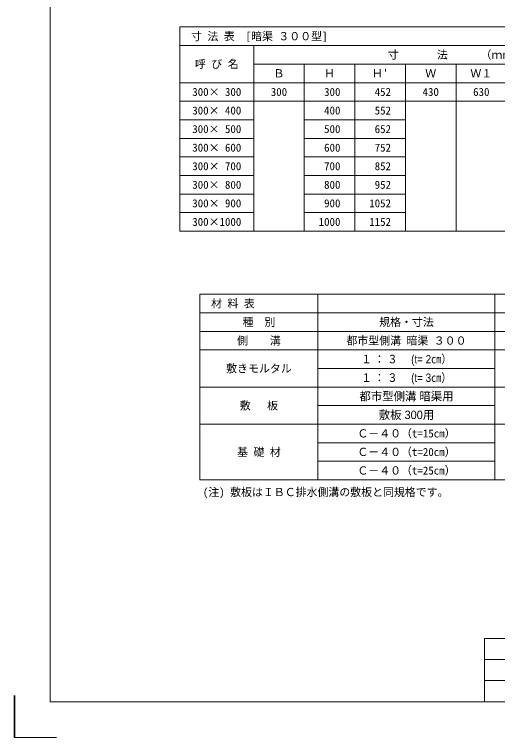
# Model space of a CAD drawing. Units: millimetres at full size, sheet at 1:25; details may follow other scales. Extents: x 18944 to 44294, y 17215 to 24678.
# Drawn here: x 24694 to 26986, y 18658 to 22086 of the extents above; entities that cross this region are included whole.
import ezdxf
from ezdxf.enums import TextEntityAlignment as Align

# ---------------------------------------------------------------- set-up
doc = ezdxf.new("R2010")
doc.units = ezdxf.units.MM
doc.header["$LTSCALE"] = 25
for name, color, linetype, lineweight in [('0_2', 7, 'Continuous', 5), ('Defpoints_3', 8, 'Continuous', 0), ('図枠', 7, 'Continuous', 5), ('寸法・材料表', 7, 'Continuous', 13), ('枠', 5, 'Continuous', 5)]:
    doc.layers.add(name, color=color, linetype=linetype, lineweight=lineweight)
doc.styles.add('ＭＳ ゴシック', font='')
doc.styles.add('ＭＳ Ｐゴシック', font='')
doc.styles.get('ＭＳ ゴシック').set_extended_font_data('MS Gothic')
doc.styles.get('ＭＳ Ｐゴシック').set_extended_font_data('MS PGothic')

msp = doc.modelspace()

# ---------------------------------------------------------------- linework, layer by layer
at = {"layer": 'Defpoints_3'}
for p, q in [((25479.14, 22026.66), (28109.14, 22026.66)), ((25479.14, 22026.66), (25479.14, 21938.66)), ((25829.14, 21674.66), (26069.14, 21674.66)), ((26549.14, 21674.66), (27749.14, 21674.66)), ((25574.14, 20759.56), (28014.14, 20759.56)), ((25574.14, 20759.56), (25574.14, 20671.56)), ((26134.14, 20759.56), (26134.14, 20671.56)), ((26974.14, 20759.56), (26974.14, 20671.56)), ((26134.14, 20231.56), (26974.14, 20231.56))]:
    msp.add_line(p, q, dxfattribs=at)
at = {"layer": 'Defpoints_3', "color": 7, "lineweight": 13}
msp.add_line((24894.14, 18657.73), (24694.14, 18657.73), dxfattribs=at)
at = {"layer": '図枠', "lineweight": 35}
msp.add_line((24694.14, 18857.73), (24694.14, 18657.73), dxfattribs=at)
at = {"layer": '寸法・材料表'}
for p, q in [((25479.14, 21938.66), (28109.14, 21938.66)), ((25479.14, 21938.66), (25479.14, 21058.66)), ((25829.14, 21938.66), (25829.14, 21058.66)), ((25829.14, 21850.66), (27749.14, 21850.66)), ((26069.14, 21850.66), (26069.14, 21058.66)), ((26309.14, 21850.66), (26309.14, 21058.66)), ((26549.14, 21850.66), (26549.14, 21058.66)), ((26789.14, 21850.66), (26789.14, 21058.66)), ((25479.14, 21762.66), (28109.14, 21762.66)), ((25479.14, 21674.66), (25829.14, 21674.66)), ((26069.14, 21674.66), (26549.14, 21674.66)), ((25479.14, 21586.66), (25829.14, 21586.66)), ((26069.14, 21586.66), (26549.14, 21586.66)), ((25479.14, 21498.66), (25829.14, 21498.66)), ((26069.14, 21498.66), (26549.14, 21498.66)), ((25479.14, 21410.66), (25829.14, 21410.66)), ((26069.14, 21410.66), (26549.14, 21410.66)), ((25479.14, 21322.66), (25829.14, 21322.66)), ((26069.14, 21322.66), (26549.14, 21322.66)), ((25479.14, 21234.66), (25829.14, 21234.66)), ((26069.14, 21234.66), (26549.14, 21234.66)), ((25479.14, 21146.66), (25829.14, 21146.66)), ((26069.14, 21146.66), (26549.14, 21146.66)), ((25479.14, 21058.66), (28109.14, 21058.66)), ((25574.14, 20671.56), (28014.14, 20671.56)), ((25574.14, 20671.56), (25574.14, 19879.56)), ((26134.14, 20671.56), (26134.14, 19879.56)), ((26974.14, 20671.56), (26974.14, 19879.56)), ((25574.14, 20583.56), (28014.14, 20583.56)), ((25574.14, 20495.56), (28014.14, 20495.56)), ((26134.14, 20407.56), (26974.14, 20407.56)), ((25574.14, 20319.56), (28014.14, 20319.56)), ((25574.14, 20143.56), (28014.14, 20143.56)), ((26134.14, 20055.56), (26974.14, 20055.56)), ((26134.14, 19967.56), (26974.14, 19967.56)), ((25574.14, 19879.56), (28014.14, 19879.56))]:
    msp.add_line(p, q, dxfattribs=at)
at = {"layer": '枠', "lineweight": 13}
for p, q in [((24864.14, 18827.73), (24864.14, 24427.73)), ((28724.14, 19127.73), (26924.14, 19127.73)), ((26924.14, 18827.73), (26924.14, 19127.73)), ((28724.14, 19027.73), (26924.14, 19027.73)), ((28124.14, 18927.73), (26924.14, 18927.73)), ((28724.14, 18827.73), (24864.14, 18827.73))]:
    msp.add_line(p, q, dxfattribs=at)

# ---------------------------------------------------------------- texts
at = {"layer": '0_2', "style": 'ＭＳ ゴシック'}
msp.add_text('(注) 敷板はＩＢＣ排水側溝の敷板と同規格です。', height=37.98, dxfattribs=at).set_placement((25588.19, 19790.8), align=Align.BOTTOM_LEFT)
at = {"layer": '寸法・材料表', "style": 'ＭＳ ゴシック'}
for s, p in [('\u3000寸 法 表\u3000[暗渠 ３００型]', (25480.34, 21982.66)), ('\u3000材 料 表', (25575.34, 20715.56))]:
    msp.add_text(s, height=37.98, dxfattribs=at).set_placement(p, align=Align.MIDDLE_LEFT)
at = {"layer": '寸法・材料表'}
for s, height, style, p in [('寸\u3000     法\u3000    （ｍｍ）', 37.98, 'ＭＳ ゴシック', (26789.14, 21894.66)), ('呼 び 名', 37.98, 'ＭＳ ゴシック', (25654.14, 21850.66)), ('Ｂ', 37.98, 'ＭＳ ゴシック', (25949.14, 21806.66)), ('Ｈ', 37.98, 'ＭＳ ゴシック', (26189.14, 21806.66)), ("Ｈ'", 37.98, 'ＭＳ ゴシック', (26429.14, 21806.66)), ('Ｗ', 37.98, 'ＭＳ ゴシック', (26669.14, 21806.66)), ('Ｗ１', 37.98, 'ＭＳ ゴシック', (26909.14, 21806.66)), ('300× 300', 37.98, 'ＭＳ ゴシック', (25654.14, 21718.66)), ('300', 37.98, 'ＭＳ ゴシック', (25949.14, 21718.66)), (' 300', 37.98, 'ＭＳ ゴシック', (26189.14, 21718.66)), (' 452', 37.98, 'ＭＳ ゴシック', (26429.14, 21718.66)), ('430', 37.98, 'ＭＳ ゴシック', (26669.14, 21718.66)), ('630', 37.98, 'ＭＳ ゴシック', (26909.14, 21718.66)), ('300× 400', 37.98, 'ＭＳ ゴシック', (25654.14, 21630.66)), (' 400', 37.98, 'ＭＳ ゴシック', (26189.14, 21630.66)), (' 552', 37.98, 'ＭＳ ゴシック', (26429.14, 21630.66)), ('300× 500', 37.98, 'ＭＳ ゴシック', (25654.14, 21542.66)), (' 500', 37.98, 'ＭＳ ゴシック', (26189.14, 21542.66)), (' 652', 37.98, 'ＭＳ ゴシック', (26429.14, 21542.66)), ('300× 600', 37.98, 'ＭＳ ゴシック', (25654.14, 21454.66)), (' 600', 37.98, 'ＭＳ ゴシック', (26189.14, 21454.66)), (' 752', 37.98, 'ＭＳ ゴシック', (26429.14, 21454.66)), ('300× 700', 37.98, 'ＭＳ ゴシック', (25654.14, 21366.66)), (' 700', 37.98, 'ＭＳ ゴシック', (26189.14, 21366.66)), (' 852', 37.98, 'ＭＳ ゴシック', (26429.14, 21366.66)), ('300× 800', 37.98, 'ＭＳ ゴシック', (25654.14, 21278.66)), (' 800', 37.98, 'ＭＳ ゴシック', (26189.14, 21278.66)), (' 952', 37.98, 'ＭＳ ゴシック', (26429.14, 21278.66)), ('300× 900', 37.98, 'ＭＳ ゴシック', (25654.14, 21190.66)), (' 900', 37.98, 'ＭＳ ゴシック', (26189.14, 21190.66)), ('1052', 37.98, 'ＭＳ ゴシック', (26429.14, 21190.66)), ('300×1000', 37.98, 'ＭＳ ゴシック', (25654.14, 21102.66)), ('1000', 37.98, 'ＭＳ ゴシック', (26189.14, 21102.66)), ('1152', 37.98, 'ＭＳ ゴシック', (26429.14, 21102.66)), ('種\u3000別', 37.98, 'ＭＳ ゴシック', (25854.14, 20627.56)), ('規格・寸法', 37.98, 'ＭＳ ゴシック', (26554.14, 20627.56)), ('側\u3000\u3000溝', 37.98, 'ＭＳ ゴシック', (25854.14, 20539.56)), ('都市型側溝 暗渠 ３００', 37.98, 'ＭＳ ゴシック', (26554.14, 20539.56)), ('敷きモルタル', 37.98, 'ＭＳ ゴシック', (25854.14, 20407.56)), ('都市型側溝 暗渠用', 39.59, 'ＭＳ Ｐゴシック', (26554.14, 20275.56)), ('敷   板', 37.98, 'ＭＳ ゴシック', (25854.14, 20231.56)), ('敷板 300用', 39.59, 'ＭＳ Ｐゴシック', (26554.14, 20187.56)), ('Ｃ－４０（t=15cm）', 37.98, 'ＭＳ ゴシック', (26554.14, 20099.56)), ('基 礎 材', 37.98, 'ＭＳ ゴシック', (25854.14, 20011.56)), ('Ｃ－４０（t=20cm）', 37.98, 'ＭＳ ゴシック', (26554.14, 20011.56)), ('Ｃ－４０（t=25cm）', 37.98, 'ＭＳ ゴシック', (26554.14, 19923.56))]:
    msp.add_text(s, height=height, dxfattribs=dict(at, style=style)).set_placement(p, align=Align.MIDDLE_CENTER)
at = {"layer": '寸法・材料表', "style": 'ＭＳ Ｐゴシック', "width": 0.9}
for s, p in [('１ ： ３     (t= 2㎝）', (26554.14, 20451.56)), ('１ ： ３     (t= 3㎝）', (26554.14, 20363.56))]:
    msp.add_text(s, height=39.59, dxfattribs=at).set_placement(p, align=Align.MIDDLE_CENTER)

doc.saveas('drawing.dxf')
